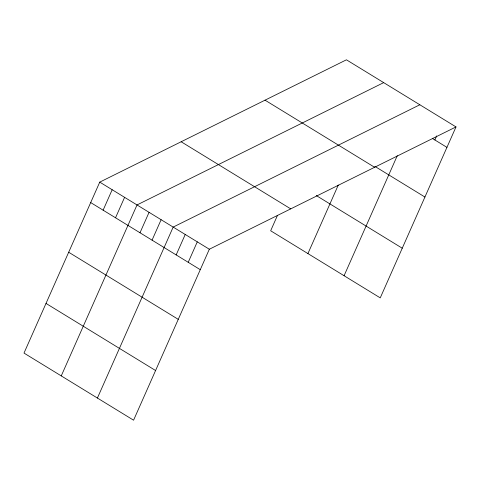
<?xml version="1.0" encoding="UTF-8"?>
<svg xmlns="http://www.w3.org/2000/svg" width="480" height="480" viewBox="0 0 480 480"><rect width="100%" height="100%" fill="white"/><g stroke="black" fill="none" stroke-linecap="round" stroke-linejoin="round"><path stroke-width="0.72" d="M99.756 182.124L24 353.082L133.572 420.192L209.334 249.234L456 126.918L346.428 59.808L99.756 182.124L209.334 249.234M103.116 210.18L112.176 189.732M115.536 217.788L124.596 197.34M61.254 375.9L137.016 204.942L383.682 82.626M140.004 232.776L149.064 212.328M152.058 240.156L161.118 219.708M97.416 398.046L173.172 227.088L419.838 104.772M176.166 254.922L185.226 234.474M188.22 262.302L197.28 241.854M277.416 215.532L270.666 230.766L380.244 297.876L456 126.918M307.92 253.584L338.286 185.058M344.082 275.73L397.278 155.682M434.886 139.98L436.698 135.894M432.348 138.426L446.94 147.366M374.814 166.338L424.926 197.034M265.026 100.17L374.598 167.28M316.272 195.546L402.252 248.208M181.158 141.762L290.73 208.872M90.696 202.572L200.274 269.682M68.688 252.24L178.26 319.35M46.008 303.414L155.586 370.524"/></g></svg>
